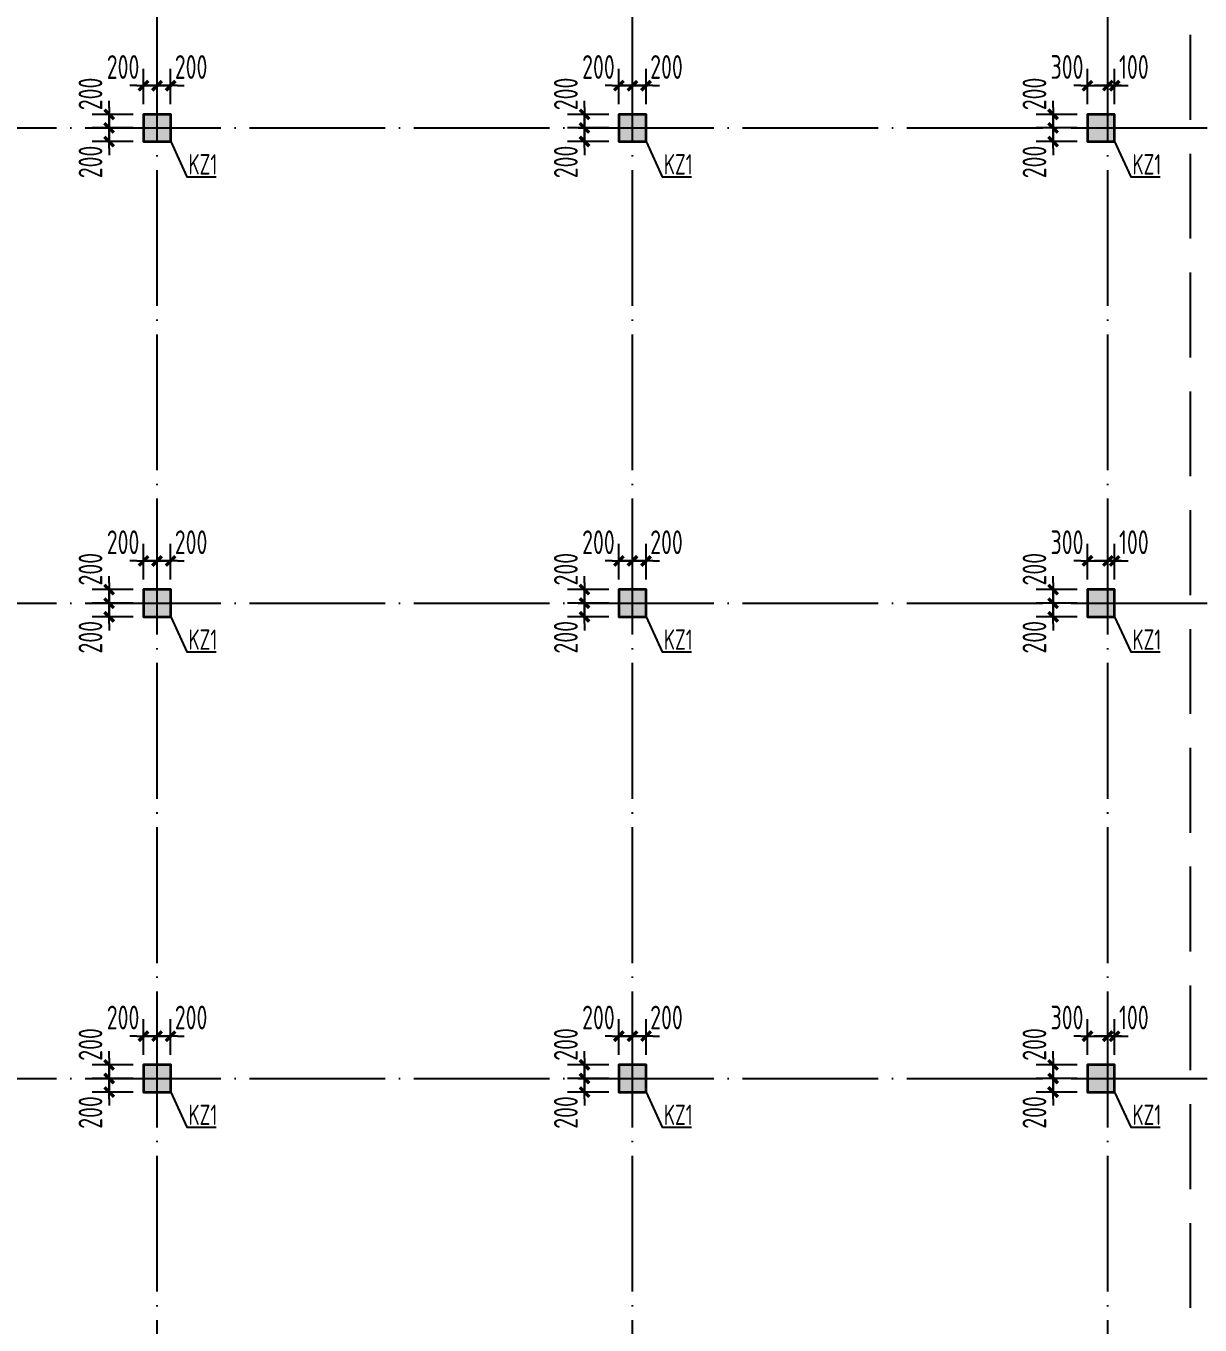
# Model space of a CAD drawing. Extents: x 8243024 to 8945023, y 669070 to 951310.
# Drawn here: x 8548632 to 8565919, y 768895 to 788028 of the extents above; entities that cross this region are included whole.
import ezdxf

# ---------------------------------------------------------------- set-up
doc = ezdxf.new("R2010")
doc.units = 0
doc.header["$LTSCALE"] = 1000
doc.linetypes.add('DASH', pattern=[0.35, 0.25, -0.1])
doc.linetypes.add('DOTE', pattern=[2.42, 2, -0.2, 0.02, -0.2])
doc.layers.get('0').update_dxf_attribs({"linetype": 'CONTINUOUS'})
doc.layers.get('Defpoints').update_dxf_attribs({"linetype": 'CONTINUOUS'})
for name, color, linetype in [('DIM', 3, 'CONTINUOUS'), ('DOTE', 1, 'DOTE'), ('PUB_TEXT', 7, 'CONTINUOUS'), ('柱涂实', 54, 'CONTINUOUS')]:
    doc.layers.add(name, color=color, linetype=linetype)
doc.layers.add('柱', color=2, linetype='CONTINUOUS', lineweight=35)
doc.styles.add('HZTXT', font='tssdeng.shx', dxfattribs={"width": 0.75, "bigfont": 'HZTXT.shx'})
doc.styles.add('TSSD_Dimension', font='Tssdeng.shx', dxfattribs={"width": 0.7, "bigfont": 'tssdchn.shx'})
doc.dimstyles.new('TSSD_100_100$0', dxfattribs={"dimtxt": 350, "dimasz": 100, "dimexe": 250, "dimexo": 150, "dimgap": 100, "dimtad": 1, "dimdec": 0, "dimzin": 0, "dimdsep": 46, "dimtxsty": 'TSSD_Dimension', "dimblk": '_TSDBK', "dimblk1": '_TSDBK', "dimblk2": '_TSDBK', "dimsah": 1, "dimcen": 0, "dimclrt": 7, "dimadec": 0, "dimazin": 0, "dimtfac": 1, "dimtdec": 0, "dimtix": 1, "dimtmove": 2, "dimatfit": 3, "dimldrblk": '_TSDBK', "dimfxl": 0, "dimtolj": 1, "dimtzin": 0, "dimarcsym": 0})

# ---------------------------------------------------------------- blocks, each defined once
blk = doc.blocks.new('_TSDBK')
blk.add_line((-1, 0), (1.5, 0))
at = {"const_width": 0.5}
blk.add_lwpolyline([(-0.7, -0.7), (0.7, 0.7)], dxfattribs=at)
blk = doc.blocks.new('*D2530')
at = {"layer": 'Defpoints', "color": 0}
for p in [(8557362, 779726), (8556856, 779526), (8557362, 779526)]:
    blk.add_point(p, dxfattribs=at)
at = {"layer": 'DIM', "color": 0, "lineweight": -2}
for p, q in [((8556856, 779826), (8556856, 779926)), ((8557212, 779726), (8556606, 779726)), ((8556856, 779726), (8556856, 779526)), ((8557212, 779526), (8556606, 779526)), ((8556856, 779426), (8556856, 779326))]:
    blk.add_line(p, q, dxfattribs=at)
at = {"layer": 'DIM', "color": 0, "lineweight": -2, "xscale": 100, "yscale": 100, "zscale": 100}
for p, rotation in [((8556856, 779726), 270), ((8556856, 779526), 90)]:
    blk.add_blockref('_TSDBK', p, dxfattribs=dict(at, rotation=rotation))
at = {"layer": 'DIM', "color": 7, "insert": (8556581, 780027), "char_height": 350, "attachment_point": 5, "rotation": 90, "style": 'TSSD_Dimension'}
blk.add_mtext('\\A1;200', dxfattribs=at)
blk = doc.blocks.new('*D2531')
at = {"layer": 'Defpoints', "color": 0}
for p in [(8557362, 779526), (8556856, 779326), (8557362, 779326)]:
    blk.add_point(p, dxfattribs=at)
at = {"layer": 'DIM', "color": 0, "lineweight": -2}
for p, q in [((8556856, 779626), (8556856, 779726)), ((8557212, 779526), (8556606, 779526)), ((8556856, 779526), (8556856, 779326)), ((8557212, 779326), (8556606, 779326)), ((8556856, 779226), (8556856, 779126))]:
    blk.add_line(p, q, dxfattribs=at)
at = {"layer": 'DIM', "color": 0, "lineweight": -2, "xscale": 100, "yscale": 100, "zscale": 100}
for p, rotation in [((8556856, 779526), 270), ((8556856, 779326), 90)]:
    blk.add_blockref('_TSDBK', p, dxfattribs=dict(at, rotation=rotation))
at = {"layer": 'DIM', "color": 7, "insert": (8556581, 779025), "char_height": 350, "attachment_point": 5, "rotation": 90, "style": 'TSSD_Dimension'}
blk.add_mtext('\\A1;200', dxfattribs=at)
blk = doc.blocks.new('*D2532')
at = {"layer": 'Defpoints', "color": 0}
for p in [(8557762, 780149), (8557562, 779726), (8557762, 779726)]:
    blk.add_point(p, dxfattribs=at)
at = {"layer": 'DIM', "color": 0, "lineweight": -2}
for p, q in [((8557562, 779876), (8557562, 780399)), ((8557762, 779876), (8557762, 780399)), ((8557462, 780149), (8557362, 780149)), ((8557562, 780149), (8557762, 780149)), ((8557862, 780149), (8557962, 780149))]:
    blk.add_line(p, q, dxfattribs=at)
at = {"layer": 'DIM', "color": 0, "lineweight": -2, "xscale": 100, "yscale": 100, "zscale": 100}
blk.add_blockref('_TSDBK', (8557562, 780149), dxfattribs=at)
at = {"layer": 'DIM', "color": 0, "lineweight": -2, "xscale": 100, "yscale": 100, "zscale": 100, "rotation": 180}
blk.add_blockref('_TSDBK', (8557762, 780149), dxfattribs=at)
at = {"layer": 'DIM', "color": 7, "insert": (8558063, 780424), "char_height": 350, "attachment_point": 5, "style": 'TSSD_Dimension'}
blk.add_mtext('\\A1;200', dxfattribs=at)
blk = doc.blocks.new('*D2533')
at = {"layer": 'Defpoints', "color": 0}
for p in [(8557562, 780149), (8557362, 779726), (8557562, 779726)]:
    blk.add_point(p, dxfattribs=at)
at = {"layer": 'DIM', "color": 0, "lineweight": -2}
for p, q in [((8557362, 779876), (8557362, 780399)), ((8557562, 779876), (8557562, 780399)), ((8557262, 780149), (8557162, 780149)), ((8557362, 780149), (8557562, 780149)), ((8557662, 780149), (8557762, 780149))]:
    blk.add_line(p, q, dxfattribs=at)
at = {"layer": 'DIM', "color": 0, "lineweight": -2, "xscale": 100, "yscale": 100, "zscale": 100}
blk.add_blockref('_TSDBK', (8557362, 780149), dxfattribs=at)
at = {"layer": 'DIM', "color": 0, "lineweight": -2, "xscale": 100, "yscale": 100, "zscale": 100, "rotation": 180}
blk.add_blockref('_TSDBK', (8557562, 780149), dxfattribs=at)
at = {"layer": 'DIM', "color": 7, "insert": (8557061, 780424), "char_height": 350, "attachment_point": 5, "style": 'TSSD_Dimension'}
blk.add_mtext('\\A1;200', dxfattribs=at)
blk = doc.blocks.new('*D2534')
at = {"layer": 'Defpoints', "color": 0}
for p in [(8557362, 772726), (8556856, 772526), (8557362, 772526)]:
    blk.add_point(p, dxfattribs=at)
at = {"layer": 'DIM', "color": 0, "lineweight": -2}
for p, q in [((8556856, 772826), (8556856, 772926)), ((8557212, 772726), (8556606, 772726)), ((8556856, 772726), (8556856, 772526)), ((8557212, 772526), (8556606, 772526)), ((8556856, 772426), (8556856, 772326))]:
    blk.add_line(p, q, dxfattribs=at)
at = {"layer": 'DIM', "color": 0, "lineweight": -2, "xscale": 100, "yscale": 100, "zscale": 100}
for p, rotation in [((8556856, 772726), 270), ((8556856, 772526), 90)]:
    blk.add_blockref('_TSDBK', p, dxfattribs=dict(at, rotation=rotation))
at = {"layer": 'DIM', "color": 7, "insert": (8556581, 773027), "char_height": 350, "attachment_point": 5, "rotation": 90, "style": 'TSSD_Dimension'}
blk.add_mtext('\\A1;200', dxfattribs=at)
blk = doc.blocks.new('*D2535')
at = {"layer": 'Defpoints', "color": 0}
for p in [(8557362, 772526), (8556856, 772326), (8557362, 772326)]:
    blk.add_point(p, dxfattribs=at)
at = {"layer": 'DIM', "color": 0, "lineweight": -2}
for p, q in [((8556856, 772626), (8556856, 772726)), ((8557212, 772526), (8556606, 772526)), ((8556856, 772526), (8556856, 772326)), ((8557212, 772326), (8556606, 772326)), ((8556856, 772226), (8556856, 772126))]:
    blk.add_line(p, q, dxfattribs=at)
at = {"layer": 'DIM', "color": 0, "lineweight": -2, "xscale": 100, "yscale": 100, "zscale": 100}
for p, rotation in [((8556856, 772526), 270), ((8556856, 772326), 90)]:
    blk.add_blockref('_TSDBK', p, dxfattribs=dict(at, rotation=rotation))
at = {"layer": 'DIM', "color": 7, "insert": (8556581, 772025), "char_height": 350, "attachment_point": 5, "rotation": 90, "style": 'TSSD_Dimension'}
blk.add_mtext('\\A1;200', dxfattribs=at)
blk = doc.blocks.new('*D2536')
at = {"layer": 'Defpoints', "color": 0}
for p in [(8557762, 773149), (8557562, 772726), (8557762, 772726)]:
    blk.add_point(p, dxfattribs=at)
at = {"layer": 'DIM', "color": 0, "lineweight": -2}
for p, q in [((8557562, 772876), (8557562, 773399)), ((8557762, 772876), (8557762, 773399)), ((8557462, 773149), (8557362, 773149)), ((8557562, 773149), (8557762, 773149)), ((8557862, 773149), (8557962, 773149))]:
    blk.add_line(p, q, dxfattribs=at)
at = {"layer": 'DIM', "color": 0, "lineweight": -2, "xscale": 100, "yscale": 100, "zscale": 100}
blk.add_blockref('_TSDBK', (8557562, 773149), dxfattribs=at)
at = {"layer": 'DIM', "color": 0, "lineweight": -2, "xscale": 100, "yscale": 100, "zscale": 100, "rotation": 180}
blk.add_blockref('_TSDBK', (8557762, 773149), dxfattribs=at)
at = {"layer": 'DIM', "color": 7, "insert": (8558063, 773424), "char_height": 350, "attachment_point": 5, "style": 'TSSD_Dimension'}
blk.add_mtext('\\A1;200', dxfattribs=at)
blk = doc.blocks.new('*D2537')
at = {"layer": 'Defpoints', "color": 0}
for p in [(8557562, 773149), (8557362, 772726), (8557562, 772726)]:
    blk.add_point(p, dxfattribs=at)
at = {"layer": 'DIM', "color": 0, "lineweight": -2}
for p, q in [((8557362, 772876), (8557362, 773399)), ((8557562, 772876), (8557562, 773399)), ((8557262, 773149), (8557162, 773149)), ((8557362, 773149), (8557562, 773149)), ((8557662, 773149), (8557762, 773149))]:
    blk.add_line(p, q, dxfattribs=at)
at = {"layer": 'DIM', "color": 0, "lineweight": -2, "xscale": 100, "yscale": 100, "zscale": 100}
blk.add_blockref('_TSDBK', (8557362, 773149), dxfattribs=at)
at = {"layer": 'DIM', "color": 0, "lineweight": -2, "xscale": 100, "yscale": 100, "zscale": 100, "rotation": 180}
blk.add_blockref('_TSDBK', (8557562, 773149), dxfattribs=at)
at = {"layer": 'DIM', "color": 7, "insert": (8557061, 773424), "char_height": 350, "attachment_point": 5, "style": 'TSSD_Dimension'}
blk.add_mtext('\\A1;200', dxfattribs=at)
blk = doc.blocks.new('*D2550')
at = {"layer": 'Defpoints', "color": 0}
for p in [(8557362, 786726), (8556856, 786526), (8557362, 786526)]:
    blk.add_point(p, dxfattribs=at)
at = {"layer": 'DIM', "color": 0, "lineweight": -2}
for p, q in [((8556856, 786826), (8556856, 786926)), ((8557212, 786726), (8556606, 786726)), ((8556856, 786726), (8556856, 786526)), ((8557212, 786526), (8556606, 786526)), ((8556856, 786426), (8556856, 786326))]:
    blk.add_line(p, q, dxfattribs=at)
at = {"layer": 'DIM', "color": 0, "lineweight": -2, "xscale": 100, "yscale": 100, "zscale": 100}
for p, rotation in [((8556856, 786726), 270), ((8556856, 786526), 90)]:
    blk.add_blockref('_TSDBK', p, dxfattribs=dict(at, rotation=rotation))
at = {"layer": 'DIM', "color": 7, "insert": (8556581, 787027), "char_height": 350, "attachment_point": 5, "rotation": 90, "style": 'TSSD_Dimension'}
blk.add_mtext('\\A1;200', dxfattribs=at)
blk = doc.blocks.new('*D2551')
at = {"layer": 'Defpoints', "color": 0}
for p in [(8557362, 786526), (8556856, 786326), (8557362, 786326)]:
    blk.add_point(p, dxfattribs=at)
at = {"layer": 'DIM', "color": 0, "lineweight": -2}
for p, q in [((8556856, 786626), (8556856, 786726)), ((8557212, 786526), (8556606, 786526)), ((8556856, 786526), (8556856, 786326)), ((8557212, 786326), (8556606, 786326)), ((8556856, 786226), (8556856, 786126))]:
    blk.add_line(p, q, dxfattribs=at)
at = {"layer": 'DIM', "color": 0, "lineweight": -2, "xscale": 100, "yscale": 100, "zscale": 100}
for p, rotation in [((8556856, 786526), 270), ((8556856, 786326), 90)]:
    blk.add_blockref('_TSDBK', p, dxfattribs=dict(at, rotation=rotation))
at = {"layer": 'DIM', "color": 7, "insert": (8556581, 786025), "char_height": 350, "attachment_point": 5, "rotation": 90, "style": 'TSSD_Dimension'}
blk.add_mtext('\\A1;200', dxfattribs=at)
blk = doc.blocks.new('*D2552')
at = {"layer": 'Defpoints', "color": 0}
for p in [(8557762, 787149), (8557562, 786726), (8557762, 786726)]:
    blk.add_point(p, dxfattribs=at)
at = {"layer": 'DIM', "color": 0, "lineweight": -2}
for p, q in [((8557562, 786876), (8557562, 787399)), ((8557762, 786876), (8557762, 787399)), ((8557462, 787149), (8557362, 787149)), ((8557562, 787149), (8557762, 787149)), ((8557862, 787149), (8557962, 787149))]:
    blk.add_line(p, q, dxfattribs=at)
at = {"layer": 'DIM', "color": 0, "lineweight": -2, "xscale": 100, "yscale": 100, "zscale": 100}
blk.add_blockref('_TSDBK', (8557562, 787149), dxfattribs=at)
at = {"layer": 'DIM', "color": 0, "lineweight": -2, "xscale": 100, "yscale": 100, "zscale": 100, "rotation": 180}
blk.add_blockref('_TSDBK', (8557762, 787149), dxfattribs=at)
at = {"layer": 'DIM', "color": 7, "insert": (8558063, 787424), "char_height": 350, "attachment_point": 5, "style": 'TSSD_Dimension'}
blk.add_mtext('\\A1;200', dxfattribs=at)
blk = doc.blocks.new('*D2553')
at = {"layer": 'Defpoints', "color": 0}
for p in [(8557562, 787149), (8557362, 786726), (8557562, 786726)]:
    blk.add_point(p, dxfattribs=at)
at = {"layer": 'DIM', "color": 0, "lineweight": -2}
for p, q in [((8557362, 786876), (8557362, 787399)), ((8557562, 786876), (8557562, 787399)), ((8557262, 787149), (8557162, 787149)), ((8557362, 787149), (8557562, 787149)), ((8557662, 787149), (8557762, 787149))]:
    blk.add_line(p, q, dxfattribs=at)
at = {"layer": 'DIM', "color": 0, "lineweight": -2, "xscale": 100, "yscale": 100, "zscale": 100}
blk.add_blockref('_TSDBK', (8557362, 787149), dxfattribs=at)
at = {"layer": 'DIM', "color": 0, "lineweight": -2, "xscale": 100, "yscale": 100, "zscale": 100, "rotation": 180}
blk.add_blockref('_TSDBK', (8557562, 787149), dxfattribs=at)
at = {"layer": 'DIM', "color": 7, "insert": (8557061, 787424), "char_height": 350, "attachment_point": 5, "style": 'TSSD_Dimension'}
blk.add_mtext('\\A1;200', dxfattribs=at)
blk = doc.blocks.new('*D2606')
at = {"layer": 'Defpoints', "color": 0}
for p in [(8550362, 779726), (8549856, 779526), (8550362, 779526)]:
    blk.add_point(p, dxfattribs=at)
at = {"layer": 'DIM', "color": 0, "lineweight": -2}
for p, q in [((8549856, 779826), (8549856, 779926)), ((8550212, 779726), (8549606, 779726)), ((8549856, 779726), (8549856, 779526)), ((8550212, 779526), (8549606, 779526)), ((8549856, 779426), (8549856, 779326))]:
    blk.add_line(p, q, dxfattribs=at)
at = {"layer": 'DIM', "color": 0, "lineweight": -2, "xscale": 100, "yscale": 100, "zscale": 100}
for p, rotation in [((8549856, 779726), 270), ((8549856, 779526), 90)]:
    blk.add_blockref('_TSDBK', p, dxfattribs=dict(at, rotation=rotation))
at = {"layer": 'DIM', "color": 7, "insert": (8549581, 780027), "char_height": 350, "attachment_point": 5, "rotation": 90, "style": 'TSSD_Dimension'}
blk.add_mtext('\\A1;200', dxfattribs=at)
blk = doc.blocks.new('*D2607')
at = {"layer": 'Defpoints', "color": 0}
for p in [(8550362, 779526), (8549856, 779326), (8550362, 779326)]:
    blk.add_point(p, dxfattribs=at)
at = {"layer": 'DIM', "color": 0, "lineweight": -2}
for p, q in [((8549856, 779626), (8549856, 779726)), ((8550212, 779526), (8549606, 779526)), ((8549856, 779526), (8549856, 779326)), ((8550212, 779326), (8549606, 779326)), ((8549856, 779226), (8549856, 779126))]:
    blk.add_line(p, q, dxfattribs=at)
at = {"layer": 'DIM', "color": 0, "lineweight": -2, "xscale": 100, "yscale": 100, "zscale": 100}
for p, rotation in [((8549856, 779526), 270), ((8549856, 779326), 90)]:
    blk.add_blockref('_TSDBK', p, dxfattribs=dict(at, rotation=rotation))
at = {"layer": 'DIM', "color": 7, "insert": (8549581, 779025), "char_height": 350, "attachment_point": 5, "rotation": 90, "style": 'TSSD_Dimension'}
blk.add_mtext('\\A1;200', dxfattribs=at)
blk = doc.blocks.new('*D2608')
at = {"layer": 'Defpoints', "color": 0}
for p in [(8550762, 780149), (8550562, 779726), (8550762, 779726)]:
    blk.add_point(p, dxfattribs=at)
at = {"layer": 'DIM', "color": 0, "lineweight": -2}
for p, q in [((8550562, 779876), (8550562, 780399)), ((8550762, 779876), (8550762, 780399)), ((8550462, 780149), (8550362, 780149)), ((8550562, 780149), (8550762, 780149)), ((8550862, 780149), (8550962, 780149))]:
    blk.add_line(p, q, dxfattribs=at)
at = {"layer": 'DIM', "color": 0, "lineweight": -2, "xscale": 100, "yscale": 100, "zscale": 100}
blk.add_blockref('_TSDBK', (8550562, 780149), dxfattribs=at)
at = {"layer": 'DIM', "color": 0, "lineweight": -2, "xscale": 100, "yscale": 100, "zscale": 100, "rotation": 180}
blk.add_blockref('_TSDBK', (8550762, 780149), dxfattribs=at)
at = {"layer": 'DIM', "color": 7, "insert": (8551063, 780424), "char_height": 350, "attachment_point": 5, "style": 'TSSD_Dimension'}
blk.add_mtext('\\A1;200', dxfattribs=at)
blk = doc.blocks.new('*D2609')
at = {"layer": 'Defpoints', "color": 0}
for p in [(8550562, 780149), (8550362, 779726), (8550562, 779726)]:
    blk.add_point(p, dxfattribs=at)
at = {"layer": 'DIM', "color": 0, "lineweight": -2}
for p, q in [((8550362, 779876), (8550362, 780399)), ((8550562, 779876), (8550562, 780399)), ((8550262, 780149), (8550162, 780149)), ((8550362, 780149), (8550562, 780149)), ((8550662, 780149), (8550762, 780149))]:
    blk.add_line(p, q, dxfattribs=at)
at = {"layer": 'DIM', "color": 0, "lineweight": -2, "xscale": 100, "yscale": 100, "zscale": 100}
blk.add_blockref('_TSDBK', (8550362, 780149), dxfattribs=at)
at = {"layer": 'DIM', "color": 0, "lineweight": -2, "xscale": 100, "yscale": 100, "zscale": 100, "rotation": 180}
blk.add_blockref('_TSDBK', (8550562, 780149), dxfattribs=at)
at = {"layer": 'DIM', "color": 7, "insert": (8550061, 780424), "char_height": 350, "attachment_point": 5, "style": 'TSSD_Dimension'}
blk.add_mtext('\\A1;200', dxfattribs=at)
blk = doc.blocks.new('*D2610')
at = {"layer": 'Defpoints', "color": 0}
for p in [(8550362, 772726), (8549856, 772526), (8550362, 772526)]:
    blk.add_point(p, dxfattribs=at)
at = {"layer": 'DIM', "color": 0, "lineweight": -2}
for p, q in [((8549856, 772826), (8549856, 772926)), ((8550212, 772726), (8549606, 772726)), ((8549856, 772726), (8549856, 772526)), ((8550212, 772526), (8549606, 772526)), ((8549856, 772426), (8549856, 772326))]:
    blk.add_line(p, q, dxfattribs=at)
at = {"layer": 'DIM', "color": 0, "lineweight": -2, "xscale": 100, "yscale": 100, "zscale": 100}
for p, rotation in [((8549856, 772726), 270), ((8549856, 772526), 90)]:
    blk.add_blockref('_TSDBK', p, dxfattribs=dict(at, rotation=rotation))
at = {"layer": 'DIM', "color": 7, "insert": (8549581, 773027), "char_height": 350, "attachment_point": 5, "rotation": 90, "style": 'TSSD_Dimension'}
blk.add_mtext('\\A1;200', dxfattribs=at)
blk = doc.blocks.new('*D2611')
at = {"layer": 'Defpoints', "color": 0}
for p in [(8550362, 772526), (8549856, 772326), (8550362, 772326)]:
    blk.add_point(p, dxfattribs=at)
at = {"layer": 'DIM', "color": 0, "lineweight": -2}
for p, q in [((8549856, 772626), (8549856, 772726)), ((8550212, 772526), (8549606, 772526)), ((8549856, 772526), (8549856, 772326)), ((8550212, 772326), (8549606, 772326)), ((8549856, 772226), (8549856, 772126))]:
    blk.add_line(p, q, dxfattribs=at)
at = {"layer": 'DIM', "color": 0, "lineweight": -2, "xscale": 100, "yscale": 100, "zscale": 100}
for p, rotation in [((8549856, 772526), 270), ((8549856, 772326), 90)]:
    blk.add_blockref('_TSDBK', p, dxfattribs=dict(at, rotation=rotation))
at = {"layer": 'DIM', "color": 7, "insert": (8549581, 772025), "char_height": 350, "attachment_point": 5, "rotation": 90, "style": 'TSSD_Dimension'}
blk.add_mtext('\\A1;200', dxfattribs=at)
blk = doc.blocks.new('*D2612')
at = {"layer": 'Defpoints', "color": 0}
for p in [(8550762, 773149), (8550562, 772726), (8550762, 772726)]:
    blk.add_point(p, dxfattribs=at)
at = {"layer": 'DIM', "color": 0, "lineweight": -2}
for p, q in [((8550562, 772876), (8550562, 773399)), ((8550762, 772876), (8550762, 773399)), ((8550462, 773149), (8550362, 773149)), ((8550562, 773149), (8550762, 773149)), ((8550862, 773149), (8550962, 773149))]:
    blk.add_line(p, q, dxfattribs=at)
at = {"layer": 'DIM', "color": 0, "lineweight": -2, "xscale": 100, "yscale": 100, "zscale": 100}
blk.add_blockref('_TSDBK', (8550562, 773149), dxfattribs=at)
at = {"layer": 'DIM', "color": 0, "lineweight": -2, "xscale": 100, "yscale": 100, "zscale": 100, "rotation": 180}
blk.add_blockref('_TSDBK', (8550762, 773149), dxfattribs=at)
at = {"layer": 'DIM', "color": 7, "insert": (8551063, 773424), "char_height": 350, "attachment_point": 5, "style": 'TSSD_Dimension'}
blk.add_mtext('\\A1;200', dxfattribs=at)
blk = doc.blocks.new('*D2613')
at = {"layer": 'Defpoints', "color": 0}
for p in [(8550562, 773149), (8550362, 772726), (8550562, 772726)]:
    blk.add_point(p, dxfattribs=at)
at = {"layer": 'DIM', "color": 0, "lineweight": -2}
for p, q in [((8550362, 772876), (8550362, 773399)), ((8550562, 772876), (8550562, 773399)), ((8550262, 773149), (8550162, 773149)), ((8550362, 773149), (8550562, 773149)), ((8550662, 773149), (8550762, 773149))]:
    blk.add_line(p, q, dxfattribs=at)
at = {"layer": 'DIM', "color": 0, "lineweight": -2, "xscale": 100, "yscale": 100, "zscale": 100}
blk.add_blockref('_TSDBK', (8550362, 773149), dxfattribs=at)
at = {"layer": 'DIM', "color": 0, "lineweight": -2, "xscale": 100, "yscale": 100, "zscale": 100, "rotation": 180}
blk.add_blockref('_TSDBK', (8550562, 773149), dxfattribs=at)
at = {"layer": 'DIM', "color": 7, "insert": (8550061, 773424), "char_height": 350, "attachment_point": 5, "style": 'TSSD_Dimension'}
blk.add_mtext('\\A1;200', dxfattribs=at)
blk = doc.blocks.new('*D2626')
at = {"layer": 'Defpoints', "color": 0}
for p in [(8550362, 786726), (8549856, 786526), (8550362, 786526)]:
    blk.add_point(p, dxfattribs=at)
at = {"layer": 'DIM', "color": 0, "lineweight": -2}
for p, q in [((8549856, 786826), (8549856, 786926)), ((8550212, 786726), (8549606, 786726)), ((8549856, 786726), (8549856, 786526)), ((8550212, 786526), (8549606, 786526)), ((8549856, 786426), (8549856, 786326))]:
    blk.add_line(p, q, dxfattribs=at)
at = {"layer": 'DIM', "color": 0, "lineweight": -2, "xscale": 100, "yscale": 100, "zscale": 100}
for p, rotation in [((8549856, 786726), 270), ((8549856, 786526), 90)]:
    blk.add_blockref('_TSDBK', p, dxfattribs=dict(at, rotation=rotation))
at = {"layer": 'DIM', "color": 7, "insert": (8549581, 787027), "char_height": 350, "attachment_point": 5, "rotation": 90, "style": 'TSSD_Dimension'}
blk.add_mtext('\\A1;200', dxfattribs=at)
blk = doc.blocks.new('*D2627')
at = {"layer": 'Defpoints', "color": 0}
for p in [(8550362, 786526), (8549856, 786326), (8550362, 786326)]:
    blk.add_point(p, dxfattribs=at)
at = {"layer": 'DIM', "color": 0, "lineweight": -2}
for p, q in [((8549856, 786626), (8549856, 786726)), ((8550212, 786526), (8549606, 786526)), ((8549856, 786526), (8549856, 786326)), ((8550212, 786326), (8549606, 786326)), ((8549856, 786226), (8549856, 786126))]:
    blk.add_line(p, q, dxfattribs=at)
at = {"layer": 'DIM', "color": 0, "lineweight": -2, "xscale": 100, "yscale": 100, "zscale": 100}
for p, rotation in [((8549856, 786526), 270), ((8549856, 786326), 90)]:
    blk.add_blockref('_TSDBK', p, dxfattribs=dict(at, rotation=rotation))
at = {"layer": 'DIM', "color": 7, "insert": (8549581, 786025), "char_height": 350, "attachment_point": 5, "rotation": 90, "style": 'TSSD_Dimension'}
blk.add_mtext('\\A1;200', dxfattribs=at)
blk = doc.blocks.new('*D2628')
at = {"layer": 'Defpoints', "color": 0}
for p in [(8550762, 787149), (8550562, 786726), (8550762, 786726)]:
    blk.add_point(p, dxfattribs=at)
at = {"layer": 'DIM', "color": 0, "lineweight": -2}
for p, q in [((8550562, 786876), (8550562, 787399)), ((8550762, 786876), (8550762, 787399)), ((8550462, 787149), (8550362, 787149)), ((8550562, 787149), (8550762, 787149)), ((8550862, 787149), (8550962, 787149))]:
    blk.add_line(p, q, dxfattribs=at)
at = {"layer": 'DIM', "color": 0, "lineweight": -2, "xscale": 100, "yscale": 100, "zscale": 100}
blk.add_blockref('_TSDBK', (8550562, 787149), dxfattribs=at)
at = {"layer": 'DIM', "color": 0, "lineweight": -2, "xscale": 100, "yscale": 100, "zscale": 100, "rotation": 180}
blk.add_blockref('_TSDBK', (8550762, 787149), dxfattribs=at)
at = {"layer": 'DIM', "color": 7, "insert": (8551063, 787424), "char_height": 350, "attachment_point": 5, "style": 'TSSD_Dimension'}
blk.add_mtext('\\A1;200', dxfattribs=at)
blk = doc.blocks.new('*D2629')
at = {"layer": 'Defpoints', "color": 0}
for p in [(8550562, 787149), (8550362, 786726), (8550562, 786726)]:
    blk.add_point(p, dxfattribs=at)
at = {"layer": 'DIM', "color": 0, "lineweight": -2}
for p, q in [((8550362, 786876), (8550362, 787399)), ((8550562, 786876), (8550562, 787399)), ((8550262, 787149), (8550162, 787149)), ((8550362, 787149), (8550562, 787149)), ((8550662, 787149), (8550762, 787149))]:
    blk.add_line(p, q, dxfattribs=at)
at = {"layer": 'DIM', "color": 0, "lineweight": -2, "xscale": 100, "yscale": 100, "zscale": 100}
blk.add_blockref('_TSDBK', (8550362, 787149), dxfattribs=at)
at = {"layer": 'DIM', "color": 0, "lineweight": -2, "xscale": 100, "yscale": 100, "zscale": 100, "rotation": 180}
blk.add_blockref('_TSDBK', (8550562, 787149), dxfattribs=at)
at = {"layer": 'DIM', "color": 7, "insert": (8550061, 787424), "char_height": 350, "attachment_point": 5, "style": 'TSSD_Dimension'}
blk.add_mtext('\\A1;200', dxfattribs=at)
blk = doc.blocks.new('*D2638')
at = {"layer": 'Defpoints', "color": 0}
for p in [(8564262, 786726), (8563756, 786526), (8564262, 786526)]:
    blk.add_point(p, dxfattribs=at)
at = {"layer": 'DIM', "color": 0, "lineweight": -2}
for p, q in [((8563756, 786826), (8563756, 786926)), ((8564112, 786726), (8563506, 786726)), ((8563756, 786726), (8563756, 786526)), ((8564112, 786526), (8563506, 786526)), ((8563756, 786426), (8563756, 786326))]:
    blk.add_line(p, q, dxfattribs=at)
at = {"layer": 'DIM', "color": 0, "lineweight": -2, "xscale": 100, "yscale": 100, "zscale": 100}
for p, rotation in [((8563756, 786726), 270), ((8563756, 786526), 90)]:
    blk.add_blockref('_TSDBK', p, dxfattribs=dict(at, rotation=rotation))
at = {"layer": 'DIM', "color": 7, "insert": (8563481, 787027), "char_height": 350, "attachment_point": 5, "rotation": 90, "style": 'TSSD_Dimension'}
blk.add_mtext('\\A1;200', dxfattribs=at)
blk = doc.blocks.new('*D2639')
at = {"layer": 'Defpoints', "color": 0}
for p in [(8564262, 786526), (8563756, 786326), (8564262, 786326)]:
    blk.add_point(p, dxfattribs=at)
at = {"layer": 'DIM', "color": 0, "lineweight": -2}
for p, q in [((8563756, 786626), (8563756, 786726)), ((8564112, 786526), (8563506, 786526)), ((8563756, 786526), (8563756, 786326)), ((8564112, 786326), (8563506, 786326)), ((8563756, 786226), (8563756, 786126))]:
    blk.add_line(p, q, dxfattribs=at)
at = {"layer": 'DIM', "color": 0, "lineweight": -2, "xscale": 100, "yscale": 100, "zscale": 100}
for p, rotation in [((8563756, 786526), 270), ((8563756, 786326), 90)]:
    blk.add_blockref('_TSDBK', p, dxfattribs=dict(at, rotation=rotation))
at = {"layer": 'DIM', "color": 7, "insert": (8563481, 786025), "char_height": 350, "attachment_point": 5, "rotation": 90, "style": 'TSSD_Dimension'}
blk.add_mtext('\\A1;200', dxfattribs=at)
blk = doc.blocks.new('*D2640')
at = {"layer": 'Defpoints', "color": 0}
for p in [(8564662, 787149), (8564562, 786726), (8564662, 786726)]:
    blk.add_point(p, dxfattribs=at)
at = {"layer": 'DIM', "color": 0, "lineweight": -2}
for p, q in [((8564562, 786876), (8564562, 787399)), ((8564662, 786876), (8564662, 787399)), ((8564462, 787149), (8564362, 787149)), ((8564562, 787149), (8564662, 787149)), ((8564762, 787149), (8564862, 787149))]:
    blk.add_line(p, q, dxfattribs=at)
at = {"layer": 'DIM', "color": 0, "lineweight": -2, "xscale": 100, "yscale": 100, "zscale": 100}
blk.add_blockref('_TSDBK', (8564562, 787149), dxfattribs=at)
at = {"layer": 'DIM', "color": 0, "lineweight": -2, "xscale": 100, "yscale": 100, "zscale": 100, "rotation": 180}
blk.add_blockref('_TSDBK', (8564662, 787149), dxfattribs=at)
at = {"layer": 'DIM', "color": 7, "insert": (8564945, 787424), "char_height": 350, "attachment_point": 5, "style": 'TSSD_Dimension'}
blk.add_mtext('\\A1;100', dxfattribs=at)
blk = doc.blocks.new('*D2641')
at = {"layer": 'Defpoints', "color": 0}
for p in [(8564562, 787149), (8564262, 786726), (8564562, 786726)]:
    blk.add_point(p, dxfattribs=at)
at = {"layer": 'DIM', "color": 0, "lineweight": -2}
for p, q in [((8564262, 786876), (8564262, 787399)), ((8564562, 786876), (8564562, 787399)), ((8564162, 787149), (8564062, 787149)), ((8564262, 787149), (8564562, 787149)), ((8564662, 787149), (8564762, 787149))]:
    blk.add_line(p, q, dxfattribs=at)
at = {"layer": 'DIM', "color": 0, "lineweight": -2, "xscale": 100, "yscale": 100, "zscale": 100}
blk.add_blockref('_TSDBK', (8564262, 787149), dxfattribs=at)
at = {"layer": 'DIM', "color": 0, "lineweight": -2, "xscale": 100, "yscale": 100, "zscale": 100, "rotation": 180}
blk.add_blockref('_TSDBK', (8564562, 787149), dxfattribs=at)
at = {"layer": 'DIM', "color": 7, "insert": (8563961, 787424), "char_height": 350, "attachment_point": 5, "style": 'TSSD_Dimension'}
blk.add_mtext('\\A1;300', dxfattribs=at)
blk = doc.blocks.new('*D2642')
at = {"layer": 'Defpoints', "color": 0}
for p in [(8564262, 779726), (8563756, 779526), (8564262, 779526)]:
    blk.add_point(p, dxfattribs=at)
at = {"layer": 'DIM', "color": 0, "lineweight": -2}
for p, q in [((8563756, 779826), (8563756, 779926)), ((8564112, 779726), (8563506, 779726)), ((8563756, 779726), (8563756, 779526)), ((8564112, 779526), (8563506, 779526)), ((8563756, 779426), (8563756, 779326))]:
    blk.add_line(p, q, dxfattribs=at)
at = {"layer": 'DIM', "color": 0, "lineweight": -2, "xscale": 100, "yscale": 100, "zscale": 100}
for p, rotation in [((8563756, 779726), 270), ((8563756, 779526), 90)]:
    blk.add_blockref('_TSDBK', p, dxfattribs=dict(at, rotation=rotation))
at = {"layer": 'DIM', "color": 7, "insert": (8563481, 780027), "char_height": 350, "attachment_point": 5, "rotation": 90, "style": 'TSSD_Dimension'}
blk.add_mtext('\\A1;200', dxfattribs=at)
blk = doc.blocks.new('*D2643')
at = {"layer": 'Defpoints', "color": 0}
for p in [(8564262, 779526), (8563756, 779326), (8564262, 779326)]:
    blk.add_point(p, dxfattribs=at)
at = {"layer": 'DIM', "color": 0, "lineweight": -2}
for p, q in [((8563756, 779626), (8563756, 779726)), ((8564112, 779526), (8563506, 779526)), ((8563756, 779526), (8563756, 779326)), ((8564112, 779326), (8563506, 779326)), ((8563756, 779226), (8563756, 779126))]:
    blk.add_line(p, q, dxfattribs=at)
at = {"layer": 'DIM', "color": 0, "lineweight": -2, "xscale": 100, "yscale": 100, "zscale": 100}
for p, rotation in [((8563756, 779526), 270), ((8563756, 779326), 90)]:
    blk.add_blockref('_TSDBK', p, dxfattribs=dict(at, rotation=rotation))
at = {"layer": 'DIM', "color": 7, "insert": (8563481, 779025), "char_height": 350, "attachment_point": 5, "rotation": 90, "style": 'TSSD_Dimension'}
blk.add_mtext('\\A1;200', dxfattribs=at)
blk = doc.blocks.new('*D2644')
at = {"layer": 'Defpoints', "color": 0}
for p in [(8564662, 780149), (8564562, 779726), (8564662, 779726)]:
    blk.add_point(p, dxfattribs=at)
at = {"layer": 'DIM', "color": 0, "lineweight": -2}
for p, q in [((8564562, 779876), (8564562, 780399)), ((8564662, 779876), (8564662, 780399)), ((8564462, 780149), (8564362, 780149)), ((8564562, 780149), (8564662, 780149)), ((8564762, 780149), (8564862, 780149))]:
    blk.add_line(p, q, dxfattribs=at)
at = {"layer": 'DIM', "color": 0, "lineweight": -2, "xscale": 100, "yscale": 100, "zscale": 100}
blk.add_blockref('_TSDBK', (8564562, 780149), dxfattribs=at)
at = {"layer": 'DIM', "color": 0, "lineweight": -2, "xscale": 100, "yscale": 100, "zscale": 100, "rotation": 180}
blk.add_blockref('_TSDBK', (8564662, 780149), dxfattribs=at)
at = {"layer": 'DIM', "color": 7, "insert": (8564945, 780424), "char_height": 350, "attachment_point": 5, "style": 'TSSD_Dimension'}
blk.add_mtext('\\A1;100', dxfattribs=at)
blk = doc.blocks.new('*D2645')
at = {"layer": 'Defpoints', "color": 0}
for p in [(8564562, 780149), (8564262, 779726), (8564562, 779726)]:
    blk.add_point(p, dxfattribs=at)
at = {"layer": 'DIM', "color": 0, "lineweight": -2}
for p, q in [((8564262, 779876), (8564262, 780399)), ((8564562, 779876), (8564562, 780399)), ((8564162, 780149), (8564062, 780149)), ((8564262, 780149), (8564562, 780149)), ((8564662, 780149), (8564762, 780149))]:
    blk.add_line(p, q, dxfattribs=at)
at = {"layer": 'DIM', "color": 0, "lineweight": -2, "xscale": 100, "yscale": 100, "zscale": 100}
blk.add_blockref('_TSDBK', (8564262, 780149), dxfattribs=at)
at = {"layer": 'DIM', "color": 0, "lineweight": -2, "xscale": 100, "yscale": 100, "zscale": 100, "rotation": 180}
blk.add_blockref('_TSDBK', (8564562, 780149), dxfattribs=at)
at = {"layer": 'DIM', "color": 7, "insert": (8563961, 780424), "char_height": 350, "attachment_point": 5, "style": 'TSSD_Dimension'}
blk.add_mtext('\\A1;300', dxfattribs=at)
blk = doc.blocks.new('*D2646')
at = {"layer": 'Defpoints', "color": 0}
for p in [(8564262, 772726), (8563756, 772526), (8564262, 772526)]:
    blk.add_point(p, dxfattribs=at)
at = {"layer": 'DIM', "color": 0, "lineweight": -2}
for p, q in [((8563756, 772826), (8563756, 772926)), ((8564112, 772726), (8563506, 772726)), ((8563756, 772726), (8563756, 772526)), ((8564112, 772526), (8563506, 772526)), ((8563756, 772426), (8563756, 772326))]:
    blk.add_line(p, q, dxfattribs=at)
at = {"layer": 'DIM', "color": 0, "lineweight": -2, "xscale": 100, "yscale": 100, "zscale": 100}
for p, rotation in [((8563756, 772726), 270), ((8563756, 772526), 90)]:
    blk.add_blockref('_TSDBK', p, dxfattribs=dict(at, rotation=rotation))
at = {"layer": 'DIM', "color": 7, "insert": (8563481, 773027), "char_height": 350, "attachment_point": 5, "rotation": 90, "style": 'TSSD_Dimension'}
blk.add_mtext('\\A1;200', dxfattribs=at)
blk = doc.blocks.new('*D2647')
at = {"layer": 'Defpoints', "color": 0}
for p in [(8564262, 772526), (8563756, 772326), (8564262, 772326)]:
    blk.add_point(p, dxfattribs=at)
at = {"layer": 'DIM', "color": 0, "lineweight": -2}
for p, q in [((8563756, 772626), (8563756, 772726)), ((8564112, 772526), (8563506, 772526)), ((8563756, 772526), (8563756, 772326)), ((8564112, 772326), (8563506, 772326)), ((8563756, 772226), (8563756, 772126))]:
    blk.add_line(p, q, dxfattribs=at)
at = {"layer": 'DIM', "color": 0, "lineweight": -2, "xscale": 100, "yscale": 100, "zscale": 100}
for p, rotation in [((8563756, 772526), 270), ((8563756, 772326), 90)]:
    blk.add_blockref('_TSDBK', p, dxfattribs=dict(at, rotation=rotation))
at = {"layer": 'DIM', "color": 7, "insert": (8563481, 772025), "char_height": 350, "attachment_point": 5, "rotation": 90, "style": 'TSSD_Dimension'}
blk.add_mtext('\\A1;200', dxfattribs=at)
blk = doc.blocks.new('*D2648')
at = {"layer": 'Defpoints', "color": 0}
for p in [(8564662, 773149), (8564562, 772726), (8564662, 772726)]:
    blk.add_point(p, dxfattribs=at)
at = {"layer": 'DIM', "color": 0, "lineweight": -2}
for p, q in [((8564562, 772876), (8564562, 773399)), ((8564662, 772876), (8564662, 773399)), ((8564462, 773149), (8564362, 773149)), ((8564562, 773149), (8564662, 773149)), ((8564762, 773149), (8564862, 773149))]:
    blk.add_line(p, q, dxfattribs=at)
at = {"layer": 'DIM', "color": 0, "lineweight": -2, "xscale": 100, "yscale": 100, "zscale": 100}
blk.add_blockref('_TSDBK', (8564562, 773149), dxfattribs=at)
at = {"layer": 'DIM', "color": 0, "lineweight": -2, "xscale": 100, "yscale": 100, "zscale": 100, "rotation": 180}
blk.add_blockref('_TSDBK', (8564662, 773149), dxfattribs=at)
at = {"layer": 'DIM', "color": 7, "insert": (8564945, 773424), "char_height": 350, "attachment_point": 5, "style": 'TSSD_Dimension'}
blk.add_mtext('\\A1;100', dxfattribs=at)
blk = doc.blocks.new('*D2649')
at = {"layer": 'Defpoints', "color": 0}
for p in [(8564562, 773149), (8564262, 772726), (8564562, 772726)]:
    blk.add_point(p, dxfattribs=at)
at = {"layer": 'DIM', "color": 0, "lineweight": -2}
for p, q in [((8564262, 772876), (8564262, 773399)), ((8564562, 772876), (8564562, 773399)), ((8564162, 773149), (8564062, 773149)), ((8564262, 773149), (8564562, 773149)), ((8564662, 773149), (8564762, 773149))]:
    blk.add_line(p, q, dxfattribs=at)
at = {"layer": 'DIM', "color": 0, "lineweight": -2, "xscale": 100, "yscale": 100, "zscale": 100}
blk.add_blockref('_TSDBK', (8564262, 773149), dxfattribs=at)
at = {"layer": 'DIM', "color": 0, "lineweight": -2, "xscale": 100, "yscale": 100, "zscale": 100, "rotation": 180}
blk.add_blockref('_TSDBK', (8564562, 773149), dxfattribs=at)
at = {"layer": 'DIM', "color": 7, "insert": (8563961, 773424), "char_height": 350, "attachment_point": 5, "style": 'TSSD_Dimension'}
blk.add_mtext('\\A1;300', dxfattribs=at)

msp = doc.modelspace()

# ---------------------------------------------------------------- hatches: boundary and pattern name
at = {"layer": '柱涂实'}
for points in [[(8550762.3, 786326.2), (8550762.3, 786726.2), (8550362.3, 786726.2), (8550362.3, 786326.2)], [(8557762.3, 786326.2), (8557762.3, 786726.2), (8557362.3, 786726.2), (8557362.3, 786326.2)], [(8564662.3, 786326.2), (8564662.3, 786726.2), (8564262.3, 786726.2), (8564262.3, 786326.2)], [(8550762.3, 779326.2), (8550762.3, 779726.2), (8550362.3, 779726.2), (8550362.3, 779326.2)], [(8557762.3, 779326.2), (8557762.3, 779726.2), (8557362.3, 779726.2), (8557362.3, 779326.2)], [(8564662.3, 779326.2), (8564662.3, 779726.2), (8564262.3, 779726.2), (8564262.3, 779326.2)], [(8550762.3, 772326.2), (8550762.3, 772726.2), (8550362.3, 772726.2), (8550362.3, 772326.2)], [(8557762.3, 772326.2), (8557762.3, 772726.2), (8557362.3, 772726.2), (8557362.3, 772326.2)], [(8564662.3, 772326.2), (8564662.3, 772726.2), (8564262.3, 772726.2), (8564262.3, 772326.2)]]:
    msp.add_hatch(color=256, dxfattribs=at).paths.add_polyline_path(points)

# ---------------------------------------------------------------- linework, layer by layer
at = {"linetype": 'DASH', "ltscale": 5}
msp.add_lwpolyline([(8533566.8, 794896.1), (8533566.8, 790738.7), (8546222.5, 790738.7), (8546222.5, 794896.1), (8565776.1, 794896.1), (8565776.1, 750400.4), (8462257.9, 750400.4), (8462257.9, 783593), (8475702.9, 783593), (8475702.9, 794896.1), (8533566.8, 794896.1)], dxfattribs=at)
at = {"layer": 'DOTE'}
for p, q in [((8550562.3, 750026.2), (8550562.3, 795026.2)), ((8557562.3, 750026.2), (8557562.3, 795026.2)), ((8564562.3, 750026.2), (8564562.3, 795026.2)), ((8435762.3, 786526.2), (8566062.3, 786526.2)), ((8435762.3, 779526.2), (8566062.3, 779526.2)), ((8435762.3, 772526.2), (8566062.3, 772526.2))]:
    msp.add_line(p, q, dxfattribs=at)
at = {"layer": 'PUB_TEXT', "color": 7}
for points in [[(8550762.3, 786326.2), (8551001.7, 785808.4), (8551430.4, 785808.4)], [(8557762.3, 786326.2), (8558001.7, 785808.4), (8558430.4, 785808.4)], [(8564662.3, 786326.2), (8564901.7, 785808.4), (8565330.4, 785808.4)], [(8550762.3, 779326.2), (8551001.7, 778808.4), (8551430.4, 778808.4)], [(8557762.3, 779326.2), (8558001.7, 778808.4), (8558430.4, 778808.4)], [(8564662.3, 779326.2), (8564901.7, 778808.4), (8565330.4, 778808.4)], [(8550762.3, 772326.2), (8551001.7, 771808.4), (8551430.4, 771808.4)], [(8557762.3, 772326.2), (8558001.7, 771808.4), (8558430.4, 771808.4)], [(8564662.3, 772326.2), (8564901.7, 771808.4), (8565330.4, 771808.4)]]:
    msp.add_lwpolyline(points, dxfattribs=at)
at = {"layer": '柱'}
for points in [[(8550762.3, 786326.2), (8550762.3, 786726.2), (8550362.3, 786726.2), (8550362.3, 786326.2)], [(8557762.3, 786326.2), (8557762.3, 786726.2), (8557362.3, 786726.2), (8557362.3, 786326.2)], [(8564662.3, 786326.2), (8564662.3, 786726.2), (8564262.3, 786726.2), (8564262.3, 786326.2)], [(8550762.3, 779326.2), (8550762.3, 779726.2), (8550362.3, 779726.2), (8550362.3, 779326.2)], [(8557762.3, 779326.2), (8557762.3, 779726.2), (8557362.3, 779726.2), (8557362.3, 779326.2)], [(8564662.3, 779326.2), (8564662.3, 779726.2), (8564262.3, 779726.2), (8564262.3, 779326.2)], [(8550762.3, 772326.2), (8550762.3, 772726.2), (8550362.3, 772726.2), (8550362.3, 772326.2)], [(8557762.3, 772326.2), (8557762.3, 772726.2), (8557362.3, 772726.2), (8557362.3, 772326.2)], [(8564662.3, 772326.2), (8564662.3, 772726.2), (8564262.3, 772726.2), (8564262.3, 772326.2)]]:
    msp.add_lwpolyline(points, close=True, dxfattribs=at)
at = {"layer": '柱涂实', "linetype": 'Continuous'}
for points in [[(8550762.3, 786326.2), (8550762.3, 786726.2), (8550362.3, 786726.2), (8550362.3, 786326.2)], [(8557762.3, 786326.2), (8557762.3, 786726.2), (8557362.3, 786726.2), (8557362.3, 786326.2)], [(8564662.3, 786326.2), (8564662.3, 786726.2), (8564262.3, 786726.2), (8564262.3, 786326.2)], [(8550762.3, 779326.2), (8550762.3, 779726.2), (8550362.3, 779726.2), (8550362.3, 779326.2)], [(8557762.3, 779326.2), (8557762.3, 779726.2), (8557362.3, 779726.2), (8557362.3, 779326.2)], [(8564662.3, 779326.2), (8564662.3, 779726.2), (8564262.3, 779726.2), (8564262.3, 779326.2)], [(8550762.3, 772326.2), (8550762.3, 772726.2), (8550362.3, 772726.2), (8550362.3, 772326.2)], [(8557762.3, 772326.2), (8557762.3, 772726.2), (8557362.3, 772726.2), (8557362.3, 772326.2)], [(8564662.3, 772326.2), (8564662.3, 772726.2), (8564262.3, 772726.2), (8564262.3, 772326.2)]]:
    msp.add_lwpolyline(points, close=True, dxfattribs=at)

# ---------------------------------------------------------------- texts
at = {"layer": 'PUB_TEXT', "color": 6, "style": 'HZTXT', "width": 0.7}
for p in [(8551023.3, 785840.4), (8558023.3, 785840.4), (8564923.3, 785840.4), (8551023.3, 778840.4), (8558023.3, 778840.4), (8564923.3, 778840.4), (8551023.3, 771840.4), (8558023.3, 771840.4), (8564923.3, 771840.4)]:
    msp.add_text('KZ1', height=300, dxfattribs=at).set_placement(p)

# ---------------------------------------------------------------- dimensions: what is measured, and where the dimension line sits
at = {"layer": 'DIM'}
for base, p1, p2, picture, middle in [((8550562.3, 787149), (8550362.3, 786726.2), (8550562.3, 786726.2), '*D2629', (8550061.2, 787424)), ((8550762.3, 787149), (8550562.3, 786726.2), (8550762.3, 786726.2), '*D2628', (8551063.4, 787424)), ((8557562.3, 787149), (8557362.3, 786726.2), (8557562.3, 786726.2), '*D2553', (8557061.2, 787424)), ((8557762.3, 787149), (8557562.3, 786726.2), (8557762.3, 786726.2), '*D2552', (8558063.4, 787424)), ((8564562.3, 787149), (8564262.3, 786726.2), (8564562.3, 786726.2), '*D2641', (8563961.2, 787424)), ((8564662.3, 787149), (8564562.3, 786726.2), (8564662.3, 786726.2), '*D2640', (8564944.5, 787424)), ((8550562.3, 780149), (8550362.3, 779726.2), (8550562.3, 779726.2), '*D2609', (8550061.2, 780424)), ((8550762.3, 780149), (8550562.3, 779726.2), (8550762.3, 779726.2), '*D2608', (8551063.4, 780424)), ((8557562.3, 780149), (8557362.3, 779726.2), (8557562.3, 779726.2), '*D2533', (8557061.2, 780424)), ((8557762.3, 780149), (8557562.3, 779726.2), (8557762.3, 779726.2), '*D2532', (8558063.4, 780424)), ((8564562.3, 780149), (8564262.3, 779726.2), (8564562.3, 779726.2), '*D2645', (8563961.2, 780424)), ((8564662.3, 780149), (8564562.3, 779726.2), (8564662.3, 779726.2), '*D2644', (8564944.5, 780424)), ((8550562.3, 773149), (8550362.3, 772726.2), (8550562.3, 772726.2), '*D2613', (8550061.2, 773424)), ((8550762.3, 773149), (8550562.3, 772726.2), (8550762.3, 772726.2), '*D2612', (8551063.4, 773424)), ((8557562.3, 773149), (8557362.3, 772726.2), (8557562.3, 772726.2), '*D2537', (8557061.2, 773424)), ((8557762.3, 773149), (8557562.3, 772726.2), (8557762.3, 772726.2), '*D2536', (8558063.4, 773424)), ((8564562.3, 773149), (8564262.3, 772726.2), (8564562.3, 772726.2), '*D2649', (8563961.2, 773424)), ((8564662.3, 773149), (8564562.3, 772726.2), (8564662.3, 772726.2), '*D2648', (8564944.5, 773424))]:
    dim = msp.add_linear_dim(base=base, p1=p1, p2=p2, dimstyle='TSSD_100_100$0', dxfattribs=at)
    dim.commit()
    dim.dimension.update_dxf_attribs({"geometry": picture, "text_midpoint": middle, "dimtype": 160})
for base, p1, p2, picture, middle in [((8549856.2, 786526.2), (8550362.3, 786726.2), (8550362.3, 786526.2), '*D2626', (8549581.2, 787027.3)), ((8556856.2, 786526.2), (8557362.3, 786726.2), (8557362.3, 786526.2), '*D2550', (8556581.2, 787027.3)), ((8563756.2, 786526.2), (8564262.3, 786726.2), (8564262.3, 786526.2), '*D2638', (8563481.2, 787027.3)), ((8549856.2, 786326.2), (8550362.3, 786526.2), (8550362.3, 786326.2), '*D2627', (8549581.2, 786025.1)), ((8556856.2, 786326.2), (8557362.3, 786526.2), (8557362.3, 786326.2), '*D2551', (8556581.2, 786025.1)), ((8563756.2, 786326.2), (8564262.3, 786526.2), (8564262.3, 786326.2), '*D2639', (8563481.2, 786025.1)), ((8549856.2, 779526.2), (8550362.3, 779726.2), (8550362.3, 779526.2), '*D2606', (8549581.2, 780027.3)), ((8556856.2, 779526.2), (8557362.3, 779726.2), (8557362.3, 779526.2), '*D2530', (8556581.2, 780027.3)), ((8563756.2, 779526.2), (8564262.3, 779726.2), (8564262.3, 779526.2), '*D2642', (8563481.2, 780027.3)), ((8549856.2, 779326.2), (8550362.3, 779526.2), (8550362.3, 779326.2), '*D2607', (8549581.2, 779025.1)), ((8556856.2, 779326.2), (8557362.3, 779526.2), (8557362.3, 779326.2), '*D2531', (8556581.2, 779025.1)), ((8563756.2, 779326.2), (8564262.3, 779526.2), (8564262.3, 779326.2), '*D2643', (8563481.2, 779025.1)), ((8549856.2, 772526.2), (8550362.3, 772726.2), (8550362.3, 772526.2), '*D2610', (8549581.2, 773027.3)), ((8556856.2, 772526.2), (8557362.3, 772726.2), (8557362.3, 772526.2), '*D2534', (8556581.2, 773027.3)), ((8563756.2, 772526.2), (8564262.3, 772726.2), (8564262.3, 772526.2), '*D2646', (8563481.2, 773027.3)), ((8549856.2, 772326.2), (8550362.3, 772526.2), (8550362.3, 772326.2), '*D2611', (8549581.2, 772025.1)), ((8556856.2, 772326.2), (8557362.3, 772526.2), (8557362.3, 772326.2), '*D2535', (8556581.2, 772025.1)), ((8563756.2, 772326.2), (8564262.3, 772526.2), (8564262.3, 772326.2), '*D2647', (8563481.2, 772025.1))]:
    dim = msp.add_linear_dim(base=base, p1=p1, p2=p2, angle=90, dimstyle='TSSD_100_100$0', dxfattribs=at)
    dim.commit()
    dim.dimension.update_dxf_attribs({"geometry": picture, "text_midpoint": middle, "dimtype": 160})

doc.saveas('drawing.dxf')
